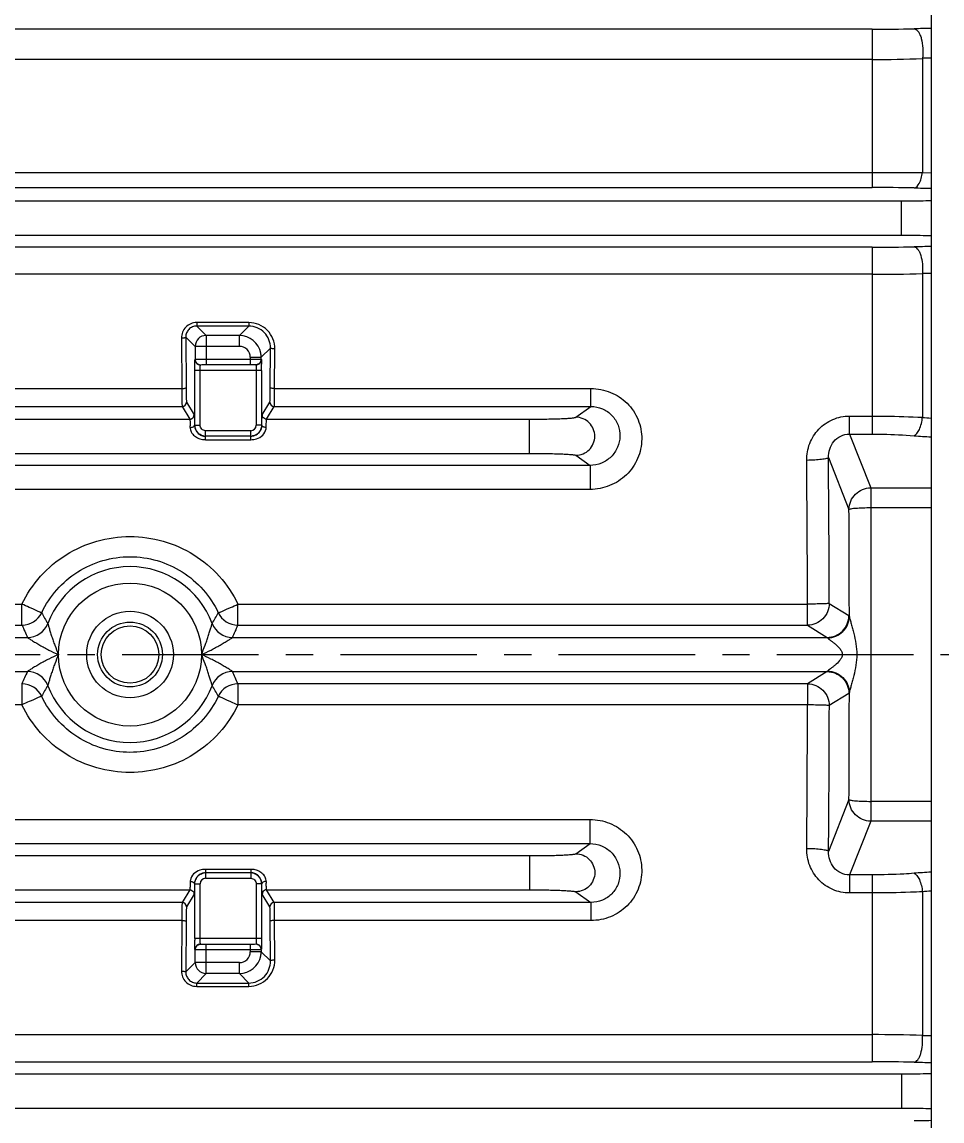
# Model space of a CAD drawing. Header units: millimetres. Extents: x -6 to 705, y -10 to 538.
# Drawn here: x 627.01 to 635.44, y 416.31 to 426.38 of the extents above; entities that cross this region are included whole.
import ezdxf

# ---------------------------------------------------------------- set-up
doc = ezdxf.new("R2010")
doc.units = ezdxf.units.MM
doc.linetypes.add('CENTER', pattern=[2, 1.25, -0.25, 0.25, -0.25])
doc.layers.add('02___PRT_ALL_AXES', color=7, linetype='Continuous')
doc.layers.add('\\M+5D6D0\\M+5D0C4\\M+5CFDF\\M+5B2E3', color=7, linetype='CENTER', lineweight=25)

msp = doc.modelspace()

# ---------------------------------------------------------------- linework, layer by layer
at = {"color": 0, "linetype": 'Continuous', "lineweight": -3}
for p, q in [((634.797, 426.313), (608.397, 426.313)), ((634.797, 426.313), (634.797, 424.862)), ((634.797, 426.036), (608.397, 426.036)), ((635.336, 426.047), (635.258, 426.046)), ((635.258, 426.046), (635.258, 425)), ((608.397, 424.999), (634.797, 424.999)), ((635.258, 425), (635.336, 424.998)), ((608.397, 424.862), (634.797, 424.862)), ((608.128, 424.739), (635.065, 424.739)), ((635.065, 424.426), (635.065, 424.739)), ((608.128, 424.426), (635.065, 424.426)), ((634.797, 424.316), (608.397, 424.316)), ((634.797, 424.316), (634.797, 422.603)), ((634.797, 424.067), (608.397, 424.067)), ((635.336, 424.075), (635.258, 424.074)), ((635.258, 424.074), (635.258, 422.758)), ((628.608, 423.625), (628.608, 423.593)), ((629.085, 423.625), (628.608, 423.625)), ((628.694, 423.507), (628.608, 423.593)), ((629.085, 423.593), (628.608, 423.593)), ((628.999, 423.507), (629.085, 423.593)), ((629.085, 423.625), (629.085, 423.593)), ((628.468, 423.484), (628.471, 423.021)), ((628.594, 423.407), (628.508, 423.492)), ((628.508, 423.492), (628.511, 423.028)), ((628.694, 423.507), (628.694, 423.241)), ((628.999, 423.507), (628.694, 423.507)), ((628.999, 423.407), (628.999, 423.507)), ((628.594, 423.407), (628.594, 423.289)), ((628.999, 423.407), (628.594, 423.407)), ((629.199, 423.307), (629.284, 423.392)), ((629.282, 423.028), (629.284, 423.392)), ((629.322, 423.021), (629.324, 423.384)), ((628.591, 423.246), (628.592, 423.285)), ((628.592, 423.286), (628.594, 423.289)), ((628.694, 423.291), (629.099, 423.291)), ((629.099, 423.307), (629.099, 423.241)), ((629.099, 423.307), (629.199, 423.307)), ((629.199, 423.289), (629.199, 423.307)), ((629.199, 423.289), (629.201, 423.286)), ((628.59, 423.186), (628.591, 423.246)), ((628.59, 422.684), (628.59, 423.186)), ((629.203, 423.186), (628.59, 423.186)), ((628.631, 423.241), (628.644, 423.239)), ((628.64, 422.684), (628.64, 423.186)), ((628.642, 423.236), (628.644, 423.239)), ((628.644, 423.239), (628.655, 423.24)), ((628.655, 423.24), (628.694, 423.241)), ((628.694, 423.241), (629.099, 423.241)), ((629.162, 423.241), (629.149, 423.239)), ((629.149, 423.239), (629.151, 423.236)), ((629.153, 423.186), (629.153, 422.684)), ((629.203, 423.186), (629.203, 422.684)), ((614.722, 423.021), (628.471, 423.021)), ((629.322, 423.021), (632.22, 423.021)), ((632.22, 422.856), (632.22, 423.021)), ((614.718, 422.856), (628.475, 422.856)), ((628.475, 422.856), (628.544, 422.74)), ((628.515, 422.896), (628.584, 422.78)), ((629.209, 422.78), (629.278, 422.896)), ((629.249, 422.74), (629.318, 422.856)), ((629.318, 422.856), (632.22, 422.856)), ((632.082, 422.758), (632.22, 422.856)), ((634.589, 422.603), (634.589, 422.769)), ((634.589, 422.769), (634.797, 422.769)), ((614.649, 422.74), (628.544, 422.74)), ((628.59, 422.684), (628.64, 422.684)), ((629.203, 422.684), (629.153, 422.684)), ((629.248, 422.738), (629.249, 422.74)), ((629.249, 422.74), (631.658, 422.74)), ((631.658, 422.427), (631.658, 422.74)), ((628.689, 422.552), (628.689, 422.584)), ((629.104, 422.584), (628.689, 422.584)), ((628.689, 422.552), (629.104, 422.552)), ((628.69, 422.584), (628.69, 422.634)), ((629.103, 422.634), (628.69, 422.634)), ((629.103, 422.584), (629.103, 422.634)), ((629.104, 422.552), (629.104, 422.584)), ((634.589, 422.603), (634.784, 422.111)), ((634.589, 422.603), (634.797, 422.603)), ((611.535, 422.427), (631.658, 422.427)), ((632.082, 422.409), (632.212, 422.317)), ((634.396, 422.388), (634.584, 421.914)), ((632.212, 422.317), (610.981, 422.317)), ((632.212, 422.317), (632.212, 422.096)), ((632.212, 422.096), (610.981, 422.096)), ((634.784, 422.111), (634.784, 419.058)), ((634.784, 422.111), (635.337, 422.111)), ((634.784, 421.93), (635.337, 421.93)), ((623.016, 421.046), (627.007, 421.046)), ((627.007, 420.853), (627.007, 421.046)), ((628.986, 420.853), (628.986, 421.046)), ((628.986, 421.046), (634.204, 421.046)), ((634.204, 420.853), (634.204, 421.046)), ((634.404, 421.053), (634.583, 420.941)), ((623.016, 420.853), (627.007, 420.853)), ((628.986, 420.853), (634.204, 420.853)), ((634.204, 420.853), (634.384, 420.741)), ((622.956, 420.741), (627.057, 420.741)), ((628.936, 420.741), (634.384, 420.741)), ((622.956, 420.428), (627.057, 420.428)), ((628.936, 420.428), (634.384, 420.428)), ((634.384, 420.428), (634.204, 420.316)), ((634.388, 420.432), (634.384, 420.428)), ((627.007, 420.316), (627.007, 420.123)), ((628.986, 420.316), (628.986, 420.123)), ((634.204, 420.316), (628.986, 420.316)), ((634.204, 420.316), (634.204, 420.123)), ((634.583, 420.228), (634.404, 420.116)), ((627.007, 420.123), (623.016, 420.123)), ((634.204, 420.123), (628.986, 420.123)), ((634.584, 419.255), (634.396, 418.78)), ((635.337, 419.239), (634.784, 419.239)), ((610.981, 419.073), (632.212, 419.073)), ((632.212, 418.852), (632.212, 419.073)), ((634.784, 419.058), (634.589, 418.566)), ((635.337, 419.058), (634.784, 419.058)), ((610.981, 418.852), (632.212, 418.852)), ((632.082, 418.759), (632.212, 418.852)), ((611.535, 418.742), (631.658, 418.742)), ((631.658, 418.742), (631.658, 418.429)), ((628.689, 418.616), (628.689, 418.584)), ((629.104, 418.616), (628.689, 418.616)), ((629.104, 418.584), (628.689, 418.584)), ((628.69, 418.584), (628.69, 418.534)), ((628.69, 418.534), (629.103, 418.534)), ((629.103, 418.584), (629.103, 418.534)), ((629.104, 418.616), (629.104, 418.584)), ((634.589, 418.566), (634.589, 418.4)), ((634.797, 418.566), (634.589, 418.566)), ((634.797, 418.566), (634.797, 416.853)), ((614.649, 418.429), (628.544, 418.429)), ((628.544, 418.429), (628.475, 418.313)), ((628.545, 418.43), (628.544, 418.429)), ((628.59, 417.982), (628.59, 418.484)), ((628.59, 418.484), (628.64, 418.484)), ((628.64, 417.982), (628.64, 418.484)), ((629.153, 418.484), (629.153, 417.982)), ((629.203, 418.484), (629.153, 418.484)), ((629.203, 418.484), (629.203, 417.982)), ((629.318, 418.313), (629.249, 418.429)), ((629.249, 418.429), (631.658, 418.429)), ((628.584, 418.389), (628.515, 418.273)), ((629.278, 418.273), (629.209, 418.389)), ((632.082, 418.411), (632.22, 418.313)), ((634.797, 418.4), (634.589, 418.4)), ((635.258, 418.411), (635.258, 417.094)), ((628.475, 418.313), (614.718, 418.313)), ((632.22, 418.313), (629.318, 418.313)), ((632.22, 418.313), (632.22, 418.147)), ((628.471, 418.147), (614.722, 418.147)), ((628.471, 418.147), (628.468, 417.684)), ((628.511, 418.14), (628.508, 417.676)), ((629.284, 417.777), (629.282, 418.14)), ((629.324, 417.785), (629.322, 418.147)), ((632.22, 418.147), (629.322, 418.147)), ((629.203, 417.982), (628.59, 417.982)), ((628.631, 417.928), (628.644, 417.93)), ((628.644, 417.93), (628.642, 417.932)), ((628.694, 417.662), (628.694, 417.928)), ((629.099, 417.928), (628.694, 417.928)), ((629.138, 417.929), (629.099, 417.928)), ((629.099, 417.928), (629.099, 417.862)), ((629.149, 417.93), (629.138, 417.929)), ((629.151, 417.932), (629.149, 417.93)), ((629.162, 417.928), (629.149, 417.93)), ((629.203, 417.923), (629.201, 417.884)), ((629.203, 417.982), (629.203, 417.923)), ((628.594, 417.88), (628.592, 417.882)), ((628.594, 417.762), (628.594, 417.88)), ((629.099, 417.878), (628.694, 417.878)), ((629.199, 417.862), (629.099, 417.862)), ((629.201, 417.882), (629.199, 417.88)), ((629.199, 417.88), (629.199, 417.862)), ((629.199, 417.862), (629.284, 417.777)), ((628.594, 417.762), (628.508, 417.676)), ((628.999, 417.762), (628.594, 417.762)), ((628.999, 417.662), (628.999, 417.762)), ((628.694, 417.662), (628.608, 417.575)), ((628.999, 417.662), (628.694, 417.662)), ((628.999, 417.662), (629.085, 417.575)), ((628.608, 417.544), (628.608, 417.575)), ((628.608, 417.575), (629.085, 417.575)), ((628.608, 417.544), (629.085, 417.544)), ((629.085, 417.544), (629.085, 417.575)), ((608.397, 417.102), (634.797, 417.102)), ((635.258, 417.094), (635.336, 417.093)), ((608.397, 416.853), (634.797, 416.853)), ((608.128, 416.743), (635.065, 416.743)), ((635.065, 416.743), (635.065, 416.429)), ((608.128, 416.429), (635.065, 416.429))]:
    msp.add_line(p, q, dxfattribs=at)
for radius in [0.655, 0.397, 0.297, 0.263]:
    msp.add_circle((627.997, 420.584), radius, dxfattribs=at)
for centre, radius, start, end in [((634.806, 445.96), 19.647, 269.9717, 271.0934), ((636.591, 353.447), 72.883, 90.98607, 91.10814), ((634.807, 436.342), 10.307, 269.9404, 272.507), ((634.798, 491.715), 66.716, 269.99862, 270.39499), ((634.799, 404.485), 20.377, 88.925, 90.0065), ((636.579, 496.883), 72.038, 268.88778, 269.01129), ((634.806, 444.803), 20.487, 269.9727, 271.0484), ((636.595, 348.108), 76.224, 90.94595, 91.06269), ((634.807, 437.733), 13.666, 269.9542, 271.8896), ((628.694, 423.407), 0.1, 90.0506, 179.9494), ((628.999, 423.307), 0.2, 10.9448, 89.9821), ((628.999, 423.307), 0.1, 359.9925, 90.0075), ((628.643, 423.286), 0.05, 180.0787, 269.9563), ((629.15, 423.286), 0.05, 270.0437, 359.9213), ((628.999, 423.307), 0.2, 0.0319, 10.9325), ((626.786, 423.2), 2.417, 0.743, 1.0374), ((626.018, 423.19), 3.185, 0.2263, 0.742), ((625.451, 423.187), 3.752, 359.9992, 0.244), ((628.475, 422.896), 0.04, 270.0437, 359.9213), ((629.318, 422.896), 0.04, 180.0787, 269.9563), ((636.582, 438.997), 16.294, 265.3394, 265.6134), ((625.867, 422.612), 2.682, 1.1171, 1.4515), ((628.69, 422.684), 0.1, 180.0381, 189.8402), ((628.69, 422.684), 0.0999, 189.8009, 232.1246), ((629.103, 422.684), 0.05, 269.9944, 359.986), ((629.1, 422.687), 0.105, 352.2841, 358.7362), ((629.152, 422.666), 0.0923, 350.609, 358.8011), ((628.689, 422.685), 0.101, 259.6203, 264.2457), ((628.69, 422.684), 0.1, 259.1311, 263.769), ((628.689, 422.728), 0.175, 264.0741, 269.9963), ((628.69, 422.684), 0.1, 263.7651, 269.9943), ((628.689, 422.684), 0.0999, 264.24, 269.9858), ((629.103, 422.685), 0.1, 270.039, 280.0252), ((629.104, 422.685), 0.1, 270.0232, 279.5198), ((629.103, 422.685), 0.101, 306.5772, 322.0693), ((636.587, 440.99), 18.455, 265.6313, 266.1123), ((436.983, 420.589), 197.222, 0.13292, 0.51554), ((431.543, 420.589), 202.861, 0.13107, 0.50833), ((393.783, 420.586), 240.805, 0.08229, 0.31605), ((627.997, 420.584), 0.805, 20.7584, 159.2416), ((627.007, 421.053), 0.2, 270.0352, 334.6012), ((628.722, 421.783), 1.738, 207.9936, 211.7014), ((627.271, 421.783), 1.738, 328.2987, 332.0066), ((628.986, 421.053), 0.2, 205.3988, 269.9648), ((629.12, 421.722), 2.284, 202.3578, 205.4322), ((627.057, 420.941), 0.2, 269.99, 339.1374), ((628.936, 420.941), 0.2, 200.8648, 270.0021), ((626.902, 421.709), 2.253, 334.5465, 337.6635), ((629.091, 419.459), 2.253, 154.5465, 157.6635), ((627.057, 420.228), 0.2, 20.8648, 90.0021), ((628.936, 420.228), 0.2, 89.9965, 159.1361), ((626.873, 419.447), 2.284, 22.3578, 25.4322), ((627.007, 420.116), 0.2, 25.3988, 89.9648), ((628.722, 419.386), 1.738, 148.2986, 152.0065), ((627.997, 420.584), 0.805, 200.7584, 339.2416), ((627.271, 419.386), 1.738, 27.9934, 31.7013), ((628.986, 420.116), 0.2, 90.0352, 154.6012), ((394.035, 420.582), 240.553, 359.68383, 359.91784), ((437.728, 420.576), 196.477, 359.48375, 359.86782), ((432.302, 420.576), 202.103, 359.49097, 359.86965), ((628.69, 418.484), 0.101, 126.5772, 142.0693), ((628.69, 418.484), 0.05, 89.9944, 179.986), ((628.689, 418.484), 0.1, 90.0232, 99.5198), ((628.69, 418.484), 0.1, 90.039, 100.0252), ((629.103, 418.484), 0.1, 83.7651, 89.9943), ((629.104, 418.441), 0.175, 84.0741, 89.9963), ((629.104, 418.484), 0.0999, 84.24, 89.9858), ((629.104, 418.484), 0.101, 79.6203, 84.2457), ((629.103, 418.484), 0.1, 79.1311, 83.769), ((629.103, 418.484), 0.0999, 9.8009, 52.1246), ((636.598, 400.025), 18.609, 93.8897, 94.3667), ((628.641, 418.503), 0.0923, 170.609, 178.8011), ((628.693, 418.482), 0.105, 172.2841, 178.7362), ((629.103, 418.484), 0.1, 0.0381, 9.8402), ((631.926, 418.557), 2.682, 181.1171, 181.4515), ((636.582, 402.171), 16.294, 94.3866, 94.6606), ((628.475, 418.273), 0.04, 0.0787, 89.9563), ((629.318, 418.273), 0.04, 90.0437, 179.9213), ((632.342, 417.982), 3.752, 179.9992, 180.244), ((628.643, 417.882), 0.05, 90.0437, 179.9213), ((629.15, 417.882), 0.05, 0.0787, 89.9563), ((628.999, 417.862), 0.1, 269.9924, 0.0076), ((628.999, 417.862), 0.2, 270.0199, 348.8136), ((628.999, 417.862), 0.2, 348.8269, 359.967), ((628.694, 417.762), 0.1, 180.0501, 269.9499), ((634.799, 402.921), 14.181, 88.1455, 90.0106), ((634.799, 395.531), 21.322, 88.9726, 90.0062), ((636.584, 492.452), 75.615, 268.93684, 269.05452), ((636.59, 343.691), 72.634, 90.98922, 91.11171)]:
    msp.add_arc(centre, radius, start, end, dxfattribs=at)
for points, knots in [([(635.181, 426.316), (635.196, 426.315), (635.218, 426.295), (635.236, 426.262), (635.253, 426.211), (635.264, 426.138), (635.262, 426.076), (635.258, 426.046)], [0, 0, 0, 0, 0.151059, 0.258944, 0.387447, 0.687443, 1, 1, 1, 1]), ([(635.181, 424.858), (635.202, 424.86), (635.23, 424.896), (635.248, 424.947), (635.255, 424.982), (635.258, 425)], [0, 0, 0, 0, 0.374718, 0.662276, 1, 1, 1, 1]), ([(635.065, 424.739), (635.09, 424.739), (635.18, 424.74), (635.271, 424.741), (635.337, 424.744)], [0, 0, 0, 0, 0.270923, 1, 1, 1, 1]), ([(635.065, 424.426), (635.09, 424.426), (635.18, 424.426), (635.271, 424.424), (635.337, 424.422)], [0, 0, 0, 0, 0.270925, 1, 1, 1, 1]), ([(635.181, 424.319), (635.194, 424.318), (635.214, 424.301), (635.231, 424.271), (635.248, 424.226), (635.259, 424.16), (635.26, 424.103), (635.258, 424.074)], [0, 0, 0, 0, 0.148428, 0.253687, 0.37952, 0.677807, 1, 1, 1, 1]), ([(628.608, 423.625), (628.589, 423.625), (628.552, 423.617), (628.506, 423.585), (628.475, 423.539), (628.468, 423.502), (628.468, 423.484)], [0, 0, 0, 0, 0.252737, 0.503691, 0.752476, 1, 1, 1, 1]), ([(628.608, 423.593), (628.594, 423.593), (628.568, 423.588), (628.534, 423.565), (628.513, 423.531), (628.508, 423.505), (628.508, 423.492)], [0, 0, 0, 0, 0.25536, 0.507335, 0.754979, 1, 1, 1, 1]), ([(629.324, 423.384), (629.324, 423.415), (629.312, 423.478), (629.26, 423.558), (629.18, 423.612), (629.117, 423.625), (629.085, 423.625)], [0, 0, 0, 0, 0.248133, 0.497063, 0.747795, 1, 1, 1, 1]), ([(629.284, 423.392), (629.284, 423.418), (629.274, 423.47), (629.231, 423.537), (629.165, 423.582), (629.112, 423.593), (629.085, 423.593)], [0, 0, 0, 0, 0.247058, 0.495484, 0.746653, 1, 1, 1, 1]), ([(628.468, 423.484), (628.473, 423.484), (628.483, 423.485), (628.495, 423.486), (628.503, 423.488), (628.508, 423.491), (628.508, 423.492)], [0, 0, 0, 0, 0.361017, 0.672415, 0.890891, 1, 1, 1, 1]), ([(629.324, 423.384), (629.319, 423.384), (629.31, 423.384), (629.297, 423.386), (629.289, 423.388), (629.284, 423.39), (629.284, 423.392)], [0, 0, 0, 0, 0.361915, 0.673915, 0.892334, 1, 1, 1, 1]), ([(628.594, 423.289), (628.595, 423.289), (628.598, 423.289), (628.603, 423.29), (628.613, 423.29), (628.625, 423.29), (628.64, 423.291), (628.663, 423.291), (628.681, 423.291), (628.694, 423.291)], [0, 0, 0, 0, 0.023892, 0.08373, 0.177511, 0.301861, 0.452144, 0.622889, 1, 1, 1, 1]), ([(628.594, 423.289), (628.594, 423.278), (628.601, 423.256), (628.621, 423.243), (628.631, 423.241)], [0, 0, 0, 0, 0.499665, 1, 1, 1, 1]), ([(629.099, 423.291), (629.112, 423.291), (629.13, 423.291), (629.153, 423.291), (629.168, 423.29), (629.18, 423.29), (629.19, 423.29), (629.195, 423.289), (629.198, 423.289), (629.199, 423.289)], [0, 0, 0, 0, 0.376107, 0.546739, 0.697153, 0.821743, 0.915853, 0.975951, 1, 1, 1, 1]), ([(629.199, 423.289), (629.199, 423.278), (629.192, 423.256), (629.172, 423.243), (629.162, 423.241)], [0, 0, 0, 0, 0.499665, 1, 1, 1, 1]), ([(629.201, 423.286), (629.201, 423.285), (629.201, 423.281), (629.202, 423.273), (629.202, 423.259), (629.202, 423.249), (629.203, 423.244)], [0, 0, 0, 0, 0.085476, 0.288264, 0.59846, 1, 1, 1, 1]), ([(628.64, 423.186), (628.64, 423.193), (628.64, 423.204), (628.64, 423.218), (628.641, 423.227), (628.641, 423.232), (628.642, 423.234), (628.642, 423.236), (628.642, 423.236)], [0, 0, 0, 0, 0.371578, 0.689919, 0.814384, 0.909444, 0.97182, 1, 1, 1, 1]), ([(629.099, 423.241), (629.105, 423.241), (629.117, 423.241), (629.131, 423.241), (629.14, 423.24), (629.144, 423.24), (629.147, 423.239), (629.149, 423.239), (629.149, 423.239)], [0, 0, 0, 0, 0.375509, 0.696048, 0.820483, 0.914561, 0.974921, 1, 1, 1, 1]), ([(629.151, 423.236), (629.151, 423.236), (629.151, 423.234), (629.152, 423.232), (629.152, 423.227), (629.153, 423.218), (629.153, 423.204), (629.153, 423.193), (629.153, 423.186)], [0, 0, 0, 0, 0.028055, 0.090192, 0.184991, 0.309271, 0.627624, 1, 1, 1, 1]), ([(628.471, 423.021), (628.476, 423.021), (628.485, 423.022), (628.498, 423.023), (628.505, 423.025), (628.511, 423.027), (628.511, 423.028)], [0, 0, 0, 0, 0.36503, 0.679115, 0.897368, 1, 1, 1, 1]), ([(628.471, 423.021), (628.471, 423), (628.471, 422.97), (628.472, 422.931), (628.472, 422.907), (628.473, 422.887), (628.473, 422.872), (628.474, 422.862), (628.474, 422.857), (628.475, 422.856)], [0, 0, 0, 0, 0.383623, 0.55271, 0.700075, 0.821486, 0.913501, 0.973527, 1, 1, 1, 1]), ([(628.511, 423.028), (628.511, 423.011), (628.511, 422.987), (628.512, 422.956), (628.512, 422.937), (628.513, 422.921), (628.513, 422.909), (628.514, 422.901), (628.514, 422.897), (628.515, 422.896)], [0, 0, 0, 0, 0.383501, 0.552538, 0.699862, 0.821249, 0.913268, 0.973346, 1, 1, 1, 1]), ([(629.278, 422.896), (629.279, 422.897), (629.279, 422.901), (629.28, 422.909), (629.28, 422.921), (629.281, 422.937), (629.281, 422.956), (629.282, 422.987), (629.282, 423.011), (629.282, 423.028)], [0, 0, 0, 0, 0.026654, 0.086732, 0.178751, 0.300138, 0.447462, 0.616499, 1, 1, 1, 1]), ([(629.322, 423.021), (629.317, 423.021), (629.308, 423.022), (629.295, 423.023), (629.288, 423.025), (629.282, 423.027), (629.282, 423.028)], [0, 0, 0, 0, 0.365035, 0.679122, 0.897372, 1, 1, 1, 1]), ([(629.318, 422.856), (629.319, 422.857), (629.319, 422.862), (629.32, 422.872), (629.32, 422.887), (629.321, 422.907), (629.321, 422.931), (629.322, 422.97), (629.322, 423), (629.322, 423.021)], [0, 0, 0, 0, 0.026473, 0.086499, 0.178514, 0.299925, 0.44729, 0.616377, 1, 1, 1, 1]), ([(632.22, 423.021), (632.281, 423.021), (632.404, 422.997), (632.559, 422.895), (632.663, 422.74), (632.698, 422.557), (632.659, 422.375), (632.553, 422.222), (632.396, 422.12), (632.273, 422.096), (632.212, 422.096)], [0, 0, 0, 0, 0.125469, 0.250516, 0.375053, 0.499373, 0.623918, 0.748927, 0.87433, 1, 1, 1, 1]), ([(632.22, 422.856), (632.256, 422.856), (632.328, 422.842), (632.417, 422.78), (632.475, 422.689), (632.493, 422.584), (632.47, 422.48), (632.41, 422.391), (632.319, 422.331), (632.248, 422.317), (632.212, 422.317)], [0, 0, 0, 0, 0.12672, 0.25251, 0.376754, 0.500066, 0.623544, 0.747959, 0.873496, 1, 1, 1, 1]), ([(628.564, 422.745), (628.57, 422.749), (628.581, 422.759), (628.584, 422.773), (628.584, 422.78)], [0, 0, 0, 0, 0.500137, 1, 1, 1, 1]), ([(628.584, 422.78), (628.585, 422.779), (628.585, 422.776), (628.586, 422.771), (628.586, 422.763), (628.587, 422.746), (628.588, 422.72), (628.588, 422.697), (628.588, 422.684)], [0, 0, 0, 0, 0.027461, 0.085366, 0.173177, 0.289529, 0.60072, 1, 1, 1, 1]), ([(629.205, 422.684), (629.205, 422.697), (629.205, 422.72), (629.206, 422.746), (629.207, 422.763), (629.207, 422.771), (629.208, 422.776), (629.208, 422.779), (629.209, 422.78)], [0, 0, 0, 0, 0.399217, 0.71039, 0.826762, 0.914602, 0.972526, 1, 1, 1, 1]), ([(629.229, 422.745), (629.223, 422.749), (629.213, 422.759), (629.209, 422.773), (629.209, 422.78)], [0, 0, 0, 0, 0.500137, 1, 1, 1, 1]), ([(631.658, 422.74), (631.71, 422.74), (631.786, 422.741), (631.884, 422.743), (631.946, 422.745), (631.998, 422.747), (632.034, 422.75), (632.057, 422.752), (632.068, 422.754), (632.076, 422.756), (632.081, 422.757), (632.082, 422.758)], [0, 0, 0, 0, 0.369442, 0.53739, 0.686053, 0.810353, 0.905941, 0.941959, 0.969693, 0.989021, 1, 1, 1, 1]), ([(632.082, 422.409), (632.104, 422.41), (632.15, 422.419), (632.208, 422.457), (632.246, 422.515), (632.26, 422.584), (632.246, 422.652), (632.208, 422.71), (632.15, 422.748), (632.104, 422.758), (632.082, 422.758)], [0, 0, 0, 0, 0.124857, 0.249877, 0.374897, 0.5, 0.625103, 0.750123, 0.875143, 1, 1, 1, 1]), ([(634.197, 422.363), (634.196, 422.415), (634.215, 422.52), (634.3, 422.655), (634.431, 422.747), (634.537, 422.769), (634.589, 422.769)], [0, 0, 0, 0, 0.249327, 0.498816, 0.749054, 1, 1, 1, 1]), ([(634.797, 422.769), (634.836, 422.769), (634.99, 422.768), (635.144, 422.763), (635.258, 422.758)], [0, 0, 0, 0, 0.256563, 1, 1, 1, 1]), ([(635.181, 422.589), (635.191, 422.593), (635.211, 422.611), (635.242, 422.666), (635.253, 422.719), (635.258, 422.758)], [0, 0, 0, 0, 0.167257, 0.396198, 1, 1, 1, 1]), ([(628.544, 422.74), (628.545, 422.74), (628.545, 422.738), (628.546, 422.732), (628.547, 422.721), (628.547, 422.702), (628.548, 422.688), (628.548, 422.679)], [0, 0, 0, 0, 0.028773, 0.086701, 0.288788, 0.597873, 1, 1, 1, 1]), ([(628.548, 422.664), (628.554, 422.664), (628.563, 422.665), (628.578, 422.669), (628.588, 422.678), (628.588, 422.684)], [0, 0, 0, 0, 0.319325, 0.606352, 1, 1, 1, 1]), ([(628.548, 422.664), (628.549, 422.65), (628.556, 422.62), (628.586, 422.585), (628.626, 422.562), (628.656, 422.555), (628.671, 422.553)], [0, 0, 0, 0, 0.235732, 0.489094, 0.744482, 1, 1, 1, 1]), ([(628.588, 422.684), (628.589, 422.679), (628.59, 422.658), (628.599, 422.637), (628.61, 422.624)], [0, 0, 0, 0, 0.224215, 1, 1, 1, 1]), ([(629.164, 422.605), (629.175, 422.613), (629.193, 422.634), (629.202, 422.66), (629.204, 422.673)], [0, 0, 0, 0, 0.520107, 1, 1, 1, 1]), ([(629.245, 422.664), (629.239, 422.664), (629.23, 422.665), (629.215, 422.669), (629.205, 422.678), (629.205, 422.684)], [0, 0, 0, 0, 0.319328, 0.606352, 1, 1, 1, 1]), ([(629.245, 422.664), (629.245, 422.68), (629.245, 422.702), (629.247, 422.727), (629.248, 422.735), (629.248, 422.738)], [0, 0, 0, 0, 0.661372, 0.876446, 1, 1, 1, 1]), ([(628.61, 422.624), (628.617, 422.614), (628.636, 422.597), (628.659, 422.588), (628.671, 422.586)], [0, 0, 0, 0, 0.50039, 1, 1, 1, 1]), ([(629.157, 422.56), (629.177, 422.567), (629.217, 422.589), (629.24, 422.63), (629.243, 422.651)], [0, 0, 0, 0, 0.509064, 1, 1, 1, 1]), ([(634.396, 422.388), (634.396, 422.414), (634.403, 422.467), (634.441, 422.539), (634.506, 422.591), (634.561, 422.603), (634.589, 422.603)], [0, 0, 0, 0, 0.24226, 0.488165, 0.741303, 1, 1, 1, 1]), ([(634.797, 422.603), (634.829, 422.603), (634.958, 422.602), (635.086, 422.596), (635.181, 422.589)], [0, 0, 0, 0, 0.256681, 1, 1, 1, 1]), ([(631.658, 422.427), (631.71, 422.427), (631.786, 422.426), (631.884, 422.424), (631.946, 422.422), (631.998, 422.42), (632.034, 422.417), (632.057, 422.415), (632.068, 422.413), (632.076, 422.412), (632.081, 422.41), (632.082, 422.409)], [0, 0, 0, 0, 0.369443, 0.537389, 0.686052, 0.810352, 0.905943, 0.941961, 0.969694, 0.989022, 1, 1, 1, 1]), ([(634.396, 422.388), (634.395, 422.386), (634.388, 422.382), (634.376, 422.378), (634.356, 422.374), (634.321, 422.369), (634.267, 422.365), (634.221, 422.363), (634.197, 422.363)], [0, 0, 0, 0, 0.037973, 0.10532, 0.202187, 0.326175, 0.638898, 1, 1, 1, 1]), ([(634.584, 421.914), (634.585, 421.94), (634.596, 421.991), (634.64, 422.056), (634.706, 422.1), (634.758, 422.111), (634.784, 422.111)], [0, 0, 0, 0, 0.248126, 0.497924, 0.748932, 1, 1, 1, 1]), ([(634.584, 421.914), (634.586, 421.915), (634.593, 421.917), (634.613, 421.923), (634.654, 421.926), (634.714, 421.929), (634.76, 421.93), (634.784, 421.93)], [0, 0, 0, 0, 0.03275, 0.098942, 0.320169, 0.634877, 1, 1, 1, 1]), ([(627.007, 421.046), (627.051, 421.138), (627.167, 421.311), (627.405, 421.51), (627.689, 421.636), (627.997, 421.679), (628.304, 421.636), (628.588, 421.51), (628.826, 421.311), (628.942, 421.138), (628.986, 421.046)], [0, 0, 0, 0, 0.124985, 0.249941, 0.374951, 0.500004, 0.625056, 0.750068, 0.875022, 1, 1, 1, 1]), ([(627.188, 420.967), (627.224, 421.043), (627.317, 421.186), (627.511, 421.351), (627.744, 421.456), (627.997, 421.492), (628.249, 421.456), (628.482, 421.351), (628.676, 421.186), (628.769, 421.043), (628.805, 420.967)], [0, 0, 0, 0, 0.124979, 0.249921, 0.374929, 0.500001, 0.625072, 0.750082, 0.875023, 1, 1, 1, 1]), ([(627.188, 420.967), (627.187, 420.967), (627.186, 420.968), (627.182, 420.968), (627.177, 420.97), (627.168, 420.974), (627.153, 420.98), (627.13, 420.99), (627.104, 421.002), (627.062, 421.021), (627.029, 421.036), (627.007, 421.046)], [0, 0, 0, 0, 0.008381, 0.025627, 0.051697, 0.086426, 0.180706, 0.304857, 0.454579, 0.624599, 1, 1, 1, 1]), ([(628.805, 420.967), (628.806, 420.968), (628.807, 420.968), (628.811, 420.969), (628.816, 420.97), (628.825, 420.974), (628.84, 420.98), (628.863, 420.99), (628.889, 421.002), (628.931, 421.02), (628.964, 421.034), (628.986, 421.046)], [0, 0, 0, 0, 0.007981, 0.025243, 0.051458, 0.086306, 0.18063, 0.304768, 0.454484, 0.62458, 1, 1, 1, 1]), ([(634.404, 421.053), (634.402, 421.052), (634.395, 421.051), (634.383, 421.05), (634.364, 421.049), (634.339, 421.048), (634.31, 421.047), (634.264, 421.047), (634.229, 421.046), (634.204, 421.046)], [0, 0, 0, 0, 0.031178, 0.095961, 0.192446, 0.317065, 0.465621, 0.633034, 1, 1, 1, 1]), ([(634.404, 421.053), (634.404, 421.027), (634.393, 420.974), (634.349, 420.908), (634.283, 420.864), (634.23, 420.853), (634.204, 420.853)], [0, 0, 0, 0, 0.250069, 0.500242, 0.750274, 1, 1, 1, 1]), ([(627.244, 420.87), (627.244, 420.868), (627.245, 420.864), (627.247, 420.855), (627.251, 420.842), (627.257, 420.821), (627.267, 420.791), (627.279, 420.751), (627.293, 420.71), (627.313, 420.654), (627.33, 420.612), (627.341, 420.584)], [0, 0, 0, 0, 0.015377, 0.046587, 0.090489, 0.143721, 0.268323, 0.406631, 0.551694, 0.700011, 1, 1, 1, 1]), ([(628.652, 420.584), (628.663, 420.612), (628.68, 420.654), (628.7, 420.71), (628.714, 420.751), (628.726, 420.791), (628.736, 420.821), (628.742, 420.842), (628.746, 420.855), (628.748, 420.864), (628.749, 420.868), (628.749, 420.87)], [0, 0, 0, 0, 0.299966, 0.448263, 0.593308, 0.731608, 0.856241, 0.90949, 0.953428, 0.984644, 1, 1, 1, 1]), ([(634.384, 420.741), (634.41, 420.741), (634.462, 420.751), (634.528, 420.796), (634.573, 420.862), (634.583, 420.915), (634.583, 420.941)], [0, 0, 0, 0, 0.249726, 0.499758, 0.749931, 1, 1, 1, 1]), ([(634.388, 420.737), (634.414, 420.737), (634.466, 420.748), (634.532, 420.791), (634.576, 420.855), (634.587, 420.906), (634.588, 420.932)], [0, 0, 0, 0, 0.252211, 0.503863, 0.753266, 1, 1, 1, 1]), ([(634.583, 420.941), (634.584, 420.94), (634.586, 420.937), (634.587, 420.934), (634.588, 420.932)], [0, 0, 0, 0, 0.369383, 1, 1, 1, 1]), ([(634.588, 420.932), (634.589, 420.922), (634.595, 420.899), (634.606, 420.863), (634.617, 420.822), (634.633, 420.761), (634.65, 420.682), (634.658, 420.584), (634.65, 420.486), (634.633, 420.407), (634.617, 420.347), (634.606, 420.305), (634.595, 420.269), (634.589, 420.247), (634.588, 420.237)], [0, 0, 0, 0, 0.042056, 0.097552, 0.159436, 0.224775, 0.360812, 0.500013, 0.639231, 0.775286, 0.840617, 0.9025, 0.958009, 1, 1, 1, 1]), ([(627.057, 420.741), (627.058, 420.74), (627.062, 420.737), (627.07, 420.731), (627.082, 420.723), (627.097, 420.714), (627.114, 420.703), (627.139, 420.689), (627.171, 420.67), (627.212, 420.647), (627.268, 420.618), (627.312, 420.597), (627.341, 420.584)], [0, 0, 0, 0, 0.014118, 0.046643, 0.092757, 0.147923, 0.209163, 0.274465, 0.412621, 0.55649, 0.703243, 1, 1, 1, 1]), ([(628.652, 420.584), (628.681, 420.597), (628.725, 420.618), (628.781, 420.647), (628.822, 420.67), (628.854, 420.689), (628.879, 420.703), (628.896, 420.714), (628.911, 420.723), (628.923, 420.731), (628.931, 420.737), (628.935, 420.74), (628.936, 420.741)], [0, 0, 0, 0, 0.296737, 0.443474, 0.587327, 0.725473, 0.790766, 0.85207, 0.907258, 0.953407, 0.985909, 1, 1, 1, 1]), ([(634.384, 420.741), (634.384, 420.741), (634.386, 420.74), (634.387, 420.738), (634.388, 420.737)], [0, 0, 0, 0, 0.20465, 1, 1, 1, 1]), ([(634.388, 420.737), (634.391, 420.733), (634.4, 420.726), (634.416, 420.713), (634.436, 420.698), (634.465, 420.675), (634.494, 420.649), (634.517, 420.616), (634.526, 420.584), (634.518, 420.553), (634.493, 420.52), (634.465, 420.493), (634.436, 420.47), (634.416, 420.455), (634.4, 420.443), (634.391, 420.436), (634.388, 420.432)], [0, 0, 0, 0, 0.033055, 0.083807, 0.144195, 0.209939, 0.35068, 0.424633, 0.500142, 0.575213, 0.649579, 0.790185, 0.855997, 0.916317, 0.967027, 1, 1, 1, 1]), ([(627.341, 420.584), (627.312, 420.571), (627.268, 420.551), (627.212, 420.521), (627.171, 420.499), (627.139, 420.48), (627.114, 420.465), (627.097, 420.455), (627.082, 420.445), (627.07, 420.438), (627.062, 420.432), (627.058, 420.429), (627.057, 420.428)], [0, 0, 0, 0, 0.296743, 0.443486, 0.587343, 0.725485, 0.790772, 0.852043, 0.907236, 0.953421, 0.985919, 1, 1, 1, 1]), ([(627.341, 420.584), (627.33, 420.557), (627.313, 420.515), (627.293, 420.458), (627.279, 420.417), (627.267, 420.378), (627.257, 420.348), (627.251, 420.326), (627.247, 420.314), (627.245, 420.305), (627.244, 420.301), (627.244, 420.299)], [0, 0, 0, 0, 0.29997, 0.448275, 0.593324, 0.731619, 0.856225, 0.909466, 0.953404, 0.98463, 1, 1, 1, 1]), ([(628.749, 420.299), (628.749, 420.301), (628.748, 420.305), (628.746, 420.314), (628.742, 420.326), (628.736, 420.348), (628.726, 420.378), (628.714, 420.417), (628.7, 420.458), (628.68, 420.515), (628.663, 420.557), (628.652, 420.584)], [0, 0, 0, 0, 0.015505, 0.046798, 0.090758, 0.14415, 0.268785, 0.407035, 0.552006, 0.70022, 1, 1, 1, 1]), ([(628.936, 420.428), (628.935, 420.429), (628.931, 420.432), (628.923, 420.438), (628.911, 420.446), (628.896, 420.455), (628.879, 420.465), (628.854, 420.48), (628.822, 420.499), (628.781, 420.521), (628.724, 420.551), (628.681, 420.571), (628.652, 420.584)], [0, 0, 0, 0, 0.014243, 0.046759, 0.092942, 0.148429, 0.209681, 0.274979, 0.413061, 0.556828, 0.703471, 1, 1, 1, 1]), ([(634.384, 420.428), (634.41, 420.428), (634.462, 420.417), (634.528, 420.373), (634.573, 420.306), (634.583, 420.254), (634.583, 420.228)], [0, 0, 0, 0, 0.249726, 0.499758, 0.749931, 1, 1, 1, 1]), ([(634.388, 420.432), (634.414, 420.431), (634.466, 420.421), (634.532, 420.377), (634.576, 420.313), (634.587, 420.262), (634.588, 420.237)], [0, 0, 0, 0, 0.252211, 0.503863, 0.753266, 1, 1, 1, 1]), ([(634.204, 420.316), (634.23, 420.316), (634.283, 420.305), (634.349, 420.261), (634.393, 420.194), (634.404, 420.142), (634.404, 420.116)], [0, 0, 0, 0, 0.249726, 0.499758, 0.749931, 1, 1, 1, 1]), ([(634.588, 420.237), (634.587, 420.235), (634.586, 420.232), (634.584, 420.229), (634.583, 420.228)], [0, 0, 0, 0, 0.630701, 1, 1, 1, 1]), ([(627.188, 420.201), (627.187, 420.201), (627.186, 420.201), (627.182, 420.2), (627.178, 420.198), (627.168, 420.195), (627.153, 420.188), (627.13, 420.179), (627.104, 420.167), (627.062, 420.148), (627.029, 420.134), (627.007, 420.123)], [0, 0, 0, 0, 0.007981, 0.025245, 0.051461, 0.086309, 0.180633, 0.304771, 0.454486, 0.624581, 1, 1, 1, 1]), ([(628.805, 420.201), (628.769, 420.126), (628.676, 419.983), (628.482, 419.818), (628.249, 419.712), (627.996, 419.676), (627.744, 419.712), (627.511, 419.818), (627.317, 419.983), (627.224, 420.126), (627.188, 420.201)], [0, 0, 0, 0, 0.124986, 0.24993, 0.374939, 0.500008, 0.625078, 0.750088, 0.875027, 1, 1, 1, 1]), ([(628.805, 420.201), (628.806, 420.202), (628.808, 420.201), (628.811, 420.2), (628.816, 420.198), (628.825, 420.195), (628.84, 420.188), (628.863, 420.179), (628.889, 420.167), (628.931, 420.148), (628.964, 420.133), (628.986, 420.123)], [0, 0, 0, 0, 0.008376, 0.025621, 0.051689, 0.086417, 0.180697, 0.304849, 0.454573, 0.624595, 1, 1, 1, 1]), ([(628.986, 420.123), (628.942, 420.03), (628.826, 419.858), (628.588, 419.658), (628.304, 419.532), (627.996, 419.49), (627.689, 419.532), (627.405, 419.658), (627.167, 419.858), (627.051, 420.03), (627.007, 420.123)], [0, 0, 0, 0, 0.124985, 0.249946, 0.374955, 0.500007, 0.625059, 0.750069, 0.875025, 1, 1, 1, 1]), ([(634.404, 420.116), (634.402, 420.116), (634.395, 420.117), (634.383, 420.119), (634.364, 420.12), (634.339, 420.121), (634.31, 420.121), (634.264, 420.122), (634.229, 420.123), (634.204, 420.123)], [0, 0, 0, 0, 0.030761, 0.095837, 0.192441, 0.31709, 0.465653, 0.633067, 1, 1, 1, 1]), ([(634.584, 419.255), (634.586, 419.253), (634.593, 419.251), (634.605, 419.248), (634.625, 419.246), (634.649, 419.244), (634.678, 419.242), (634.724, 419.24), (634.76, 419.239), (634.784, 419.239)], [0, 0, 0, 0, 0.033706, 0.099378, 0.196047, 0.320409, 0.468397, 0.635015, 1, 1, 1, 1]), ([(634.784, 419.058), (634.758, 419.058), (634.706, 419.069), (634.64, 419.112), (634.596, 419.177), (634.585, 419.229), (634.584, 419.255)], [0, 0, 0, 0, 0.251068, 0.502076, 0.751874, 1, 1, 1, 1]), ([(632.212, 419.073), (632.273, 419.073), (632.396, 419.049), (632.553, 418.947), (632.659, 418.794), (632.698, 418.612), (632.663, 418.429), (632.559, 418.274), (632.404, 418.171), (632.281, 418.147), (632.22, 418.147)], [0, 0, 0, 0, 0.125665, 0.251065, 0.376068, 0.50061, 0.624929, 0.74947, 0.874521, 1, 1, 1, 1]), ([(632.212, 418.852), (632.248, 418.852), (632.319, 418.838), (632.41, 418.778), (632.47, 418.689), (632.493, 418.585), (632.475, 418.479), (632.417, 418.388), (632.328, 418.327), (632.256, 418.313), (632.22, 418.313)], [0, 0, 0, 0, 0.126499, 0.252031, 0.376441, 0.499916, 0.623227, 0.747474, 0.873269, 1, 1, 1, 1]), ([(631.658, 418.742), (631.71, 418.742), (631.786, 418.742), (631.884, 418.744), (631.946, 418.746), (631.998, 418.749), (632.034, 418.752), (632.057, 418.754), (632.068, 418.755), (632.076, 418.757), (632.081, 418.758), (632.082, 418.759)], [0, 0, 0, 0, 0.369443, 0.537389, 0.686052, 0.810352, 0.905943, 0.941961, 0.969694, 0.989022, 1, 1, 1, 1]), ([(632.082, 418.759), (632.104, 418.759), (632.15, 418.75), (632.208, 418.711), (632.246, 418.653), (632.26, 418.585), (632.246, 418.517), (632.208, 418.459), (632.15, 418.42), (632.104, 418.411), (632.082, 418.411)], [0, 0, 0, 0, 0.124857, 0.249877, 0.374897, 0.5, 0.625103, 0.750123, 0.875143, 1, 1, 1, 1]), ([(634.589, 418.4), (634.537, 418.4), (634.431, 418.421), (634.3, 418.513), (634.215, 418.649), (634.196, 418.754), (634.197, 418.805)], [0, 0, 0, 0, 0.250939, 0.501174, 0.750666, 1, 1, 1, 1]), ([(634.396, 418.78), (634.395, 418.783), (634.388, 418.786), (634.376, 418.79), (634.356, 418.794), (634.321, 418.799), (634.267, 418.804), (634.221, 418.805), (634.197, 418.805)], [0, 0, 0, 0, 0.037973, 0.105319, 0.202186, 0.326174, 0.638897, 1, 1, 1, 1]), ([(634.589, 418.566), (634.561, 418.565), (634.506, 418.578), (634.441, 418.63), (634.403, 418.702), (634.396, 418.754), (634.396, 418.78)], [0, 0, 0, 0, 0.258689, 0.511825, 0.757734, 1, 1, 1, 1]), ([(628.637, 418.608), (628.616, 418.601), (628.576, 418.58), (628.553, 418.539), (628.55, 418.518)], [0, 0, 0, 0, 0.509064, 1, 1, 1, 1]), ([(628.629, 418.564), (628.618, 418.556), (628.6, 418.535), (628.591, 418.509), (628.589, 418.496)], [0, 0, 0, 0, 0.520107, 1, 1, 1, 1]), ([(629.245, 418.505), (629.244, 418.519), (629.237, 418.548), (629.207, 418.583), (629.167, 418.607), (629.137, 418.614), (629.122, 418.615)], [0, 0, 0, 0, 0.235732, 0.489094, 0.744482, 1, 1, 1, 1]), ([(629.183, 418.545), (629.176, 418.555), (629.157, 418.572), (629.134, 418.58), (629.122, 418.583)], [0, 0, 0, 0, 0.50039, 1, 1, 1, 1]), ([(629.205, 418.484), (629.204, 418.489), (629.203, 418.511), (629.194, 418.532), (629.183, 418.545)], [0, 0, 0, 0, 0.224215, 1, 1, 1, 1]), ([(635.181, 418.58), (635.15, 418.577), (635.022, 418.569), (634.894, 418.566), (634.797, 418.566)], [0, 0, 0, 0, 0.240748, 1, 1, 1, 1]), ([(635.181, 418.58), (635.191, 418.576), (635.211, 418.558), (635.242, 418.502), (635.253, 418.449), (635.258, 418.411)], [0, 0, 0, 0, 0.167265, 0.396211, 1, 1, 1, 1]), ([(628.548, 418.505), (628.548, 418.488), (628.548, 418.467), (628.546, 418.442), (628.545, 418.433), (628.545, 418.43)], [0, 0, 0, 0, 0.661372, 0.876446, 1, 1, 1, 1]), ([(628.548, 418.505), (628.554, 418.505), (628.563, 418.504), (628.578, 418.499), (628.588, 418.491), (628.588, 418.484)], [0, 0, 0, 0, 0.319328, 0.606352, 1, 1, 1, 1]), ([(628.588, 418.484), (628.588, 418.472), (628.588, 418.449), (628.587, 418.422), (628.586, 418.406), (628.586, 418.398), (628.585, 418.392), (628.585, 418.389), (628.584, 418.389)], [0, 0, 0, 0, 0.399217, 0.71039, 0.826762, 0.914602, 0.972526, 1, 1, 1, 1]), ([(629.245, 418.505), (629.239, 418.505), (629.23, 418.504), (629.215, 418.499), (629.205, 418.491), (629.205, 418.484)], [0, 0, 0, 0, 0.319325, 0.606352, 1, 1, 1, 1]), ([(629.209, 418.389), (629.208, 418.389), (629.208, 418.392), (629.207, 418.398), (629.207, 418.406), (629.206, 418.422), (629.205, 418.449), (629.205, 418.472), (629.205, 418.484)], [0, 0, 0, 0, 0.027461, 0.085366, 0.173177, 0.289529, 0.60072, 1, 1, 1, 1]), ([(629.249, 418.429), (629.248, 418.429), (629.248, 418.431), (629.247, 418.437), (629.246, 418.448), (629.246, 418.467), (629.245, 418.481), (629.245, 418.489)], [0, 0, 0, 0, 0.028773, 0.086701, 0.288788, 0.597873, 1, 1, 1, 1]), ([(631.658, 418.429), (631.71, 418.429), (631.786, 418.428), (631.884, 418.426), (631.946, 418.424), (631.998, 418.421), (632.034, 418.419), (632.057, 418.416), (632.068, 418.415), (632.076, 418.413), (632.081, 418.412), (632.082, 418.411)], [0, 0, 0, 0, 0.369442, 0.53739, 0.686053, 0.810353, 0.905941, 0.941959, 0.969693, 0.989021, 1, 1, 1, 1]), ([(628.564, 418.423), (628.57, 418.42), (628.581, 418.41), (628.584, 418.395), (628.584, 418.389)], [0, 0, 0, 0, 0.500137, 1, 1, 1, 1]), ([(629.229, 418.423), (629.223, 418.42), (629.213, 418.41), (629.209, 418.395), (629.209, 418.389)], [0, 0, 0, 0, 0.500137, 1, 1, 1, 1]), ([(635.258, 418.411), (635.221, 418.409), (635.067, 418.402), (634.913, 418.4), (634.797, 418.4)], [0, 0, 0, 0, 0.240866, 1, 1, 1, 1]), ([(628.475, 418.313), (628.474, 418.311), (628.474, 418.306), (628.473, 418.297), (628.473, 418.282), (628.472, 418.262), (628.472, 418.238), (628.471, 418.199), (628.471, 418.169), (628.471, 418.147)], [0, 0, 0, 0, 0.026473, 0.086499, 0.178514, 0.299925, 0.44729, 0.616377, 1, 1, 1, 1]), ([(628.515, 418.273), (628.514, 418.272), (628.514, 418.268), (628.513, 418.26), (628.513, 418.248), (628.512, 418.232), (628.512, 418.213), (628.511, 418.182), (628.511, 418.157), (628.511, 418.14)], [0, 0, 0, 0, 0.026654, 0.086732, 0.178751, 0.300138, 0.447462, 0.616499, 1, 1, 1, 1]), ([(629.282, 418.14), (629.282, 418.157), (629.282, 418.182), (629.281, 418.213), (629.281, 418.232), (629.28, 418.248), (629.28, 418.26), (629.279, 418.268), (629.279, 418.272), (629.278, 418.273)], [0, 0, 0, 0, 0.383501, 0.552538, 0.699862, 0.821249, 0.913268, 0.973346, 1, 1, 1, 1]), ([(629.322, 418.147), (629.322, 418.169), (629.322, 418.199), (629.321, 418.238), (629.321, 418.262), (629.32, 418.282), (629.32, 418.297), (629.319, 418.306), (629.319, 418.311), (629.318, 418.313)], [0, 0, 0, 0, 0.383623, 0.55271, 0.700075, 0.821486, 0.913501, 0.973527, 1, 1, 1, 1]), ([(628.471, 418.147), (628.476, 418.147), (628.485, 418.147), (628.498, 418.146), (628.505, 418.144), (628.511, 418.142), (628.511, 418.14)], [0, 0, 0, 0, 0.365035, 0.679122, 0.897372, 1, 1, 1, 1]), ([(629.322, 418.147), (629.317, 418.147), (629.308, 418.147), (629.295, 418.146), (629.288, 418.144), (629.282, 418.142), (629.282, 418.14)], [0, 0, 0, 0, 0.36503, 0.679115, 0.897368, 1, 1, 1, 1]), ([(628.592, 417.882), (628.592, 417.883), (628.592, 417.885), (628.591, 417.89), (628.591, 417.898), (628.591, 417.913), (628.59, 417.936), (628.59, 417.955), (628.59, 417.966)], [0, 0, 0, 0, 0.026601, 0.086674, 0.178727, 0.300186, 0.616613, 1, 1, 1, 1]), ([(628.594, 417.88), (628.594, 417.891), (628.601, 417.913), (628.621, 417.925), (628.631, 417.928)], [0, 0, 0, 0, 0.499665, 1, 1, 1, 1]), ([(628.642, 417.932), (628.642, 417.933), (628.642, 417.934), (628.641, 417.937), (628.641, 417.942), (628.64, 417.951), (628.64, 417.964), (628.64, 417.976), (628.64, 417.982)], [0, 0, 0, 0, 0.028055, 0.090192, 0.184991, 0.309271, 0.627624, 1, 1, 1, 1]), ([(628.694, 417.928), (628.688, 417.928), (628.676, 417.928), (628.662, 417.928), (628.653, 417.929), (628.649, 417.929), (628.646, 417.929), (628.644, 417.929), (628.644, 417.93)], [0, 0, 0, 0, 0.375502, 0.696036, 0.820471, 0.914557, 0.974924, 1, 1, 1, 1]), ([(629.153, 417.982), (629.153, 417.976), (629.153, 417.964), (629.153, 417.951), (629.152, 417.942), (629.152, 417.937), (629.151, 417.934), (629.151, 417.933), (629.151, 417.932)], [0, 0, 0, 0, 0.371578, 0.689919, 0.814384, 0.909444, 0.97182, 1, 1, 1, 1]), ([(629.199, 417.88), (629.199, 417.891), (629.192, 417.913), (629.172, 417.925), (629.162, 417.928)], [0, 0, 0, 0, 0.499665, 1, 1, 1, 1]), ([(628.694, 417.878), (628.681, 417.878), (628.663, 417.878), (628.64, 417.878), (628.625, 417.878), (628.613, 417.879), (628.603, 417.879), (628.598, 417.88), (628.595, 417.879), (628.594, 417.88)], [0, 0, 0, 0, 0.3761, 0.54673, 0.697142, 0.821732, 0.915847, 0.97595, 1, 1, 1, 1]), ([(629.199, 417.88), (629.198, 417.879), (629.195, 417.88), (629.19, 417.879), (629.18, 417.879), (629.168, 417.878), (629.153, 417.878), (629.13, 417.878), (629.112, 417.878), (629.099, 417.878)], [0, 0, 0, 0, 0.023893, 0.083733, 0.177518, 0.301871, 0.452159, 0.622903, 1, 1, 1, 1]), ([(629.085, 417.544), (629.117, 417.544), (629.181, 417.557), (629.26, 417.611), (629.312, 417.691), (629.324, 417.754), (629.324, 417.785)], [0, 0, 0, 0, 0.252637, 0.503679, 0.752501, 1, 1, 1, 1]), ([(629.085, 417.575), (629.112, 417.575), (629.165, 417.586), (629.231, 417.632), (629.275, 417.699), (629.284, 417.751), (629.284, 417.777)], [0, 0, 0, 0, 0.253801, 0.505281, 0.753581, 1, 1, 1, 1]), ([(629.324, 417.785), (629.319, 417.785), (629.31, 417.784), (629.297, 417.783), (629.289, 417.781), (629.284, 417.778), (629.284, 417.777)], [0, 0, 0, 0, 0.361919, 0.673917, 0.892334, 1, 1, 1, 1]), ([(628.468, 417.684), (628.468, 417.666), (628.475, 417.63), (628.506, 417.583), (628.552, 417.552), (628.589, 417.544), (628.608, 417.544)], [0, 0, 0, 0, 0.247635, 0.496496, 0.747441, 1, 1, 1, 1]), ([(628.468, 417.684), (628.473, 417.684), (628.483, 417.684), (628.495, 417.682), (628.503, 417.68), (628.508, 417.678), (628.508, 417.676)], [0, 0, 0, 0, 0.361016, 0.672414, 0.890891, 1, 1, 1, 1]), ([(628.508, 417.676), (628.508, 417.663), (628.513, 417.637), (628.534, 417.604), (628.568, 417.581), (628.594, 417.575), (628.608, 417.575)], [0, 0, 0, 0, 0.24514, 0.492868, 0.744833, 1, 1, 1, 1]), ([(635.181, 416.849), (635.194, 416.851), (635.214, 416.868), (635.231, 416.897), (635.248, 416.942), (635.259, 417.009), (635.26, 417.065), (635.258, 417.094)], [0, 0, 0, 0, 0.148423, 0.25368, 0.379512, 0.677802, 1, 1, 1, 1]), ([(635.065, 416.743), (635.09, 416.743), (635.18, 416.743), (635.271, 416.745), (635.337, 416.747)], [0, 0, 0, 0, 0.270925, 1, 1, 1, 1]), ([(635.065, 416.429), (635.09, 416.429), (635.18, 416.429), (635.271, 416.427), (635.337, 416.425)], [0, 0, 0, 0, 0.270923, 1, 1, 1, 1])]:
    msp.add_open_spline(points, degree=3, knots=knots, dxfattribs=at)
for points in [[(628.544, 422.74), (628.551, 422.74), (628.558, 422.742), (628.564, 422.745)], [(628.654, 422.649), (628.645, 422.658), (628.64, 422.672), (628.64, 422.684)], [(629.203, 422.684), (629.203, 422.663), (629.195, 422.64), (629.182, 422.623)], [(629.249, 422.74), (629.242, 422.74), (629.235, 422.742), (629.229, 422.745)], [(628.671, 422.586), (628.656, 422.589), (628.641, 422.596), (628.629, 422.605)], [(628.69, 422.634), (628.677, 422.634), (628.663, 422.64), (628.654, 422.649)], [(629.104, 422.552), (629.122, 422.552), (629.14, 422.555), (629.157, 422.56)], [(629.12, 422.586), (629.136, 422.588), (629.152, 422.595), (629.164, 422.605)], [(629.163, 422.604), (629.15, 422.595), (629.135, 422.589), (629.12, 422.586)], [(628.59, 418.484), (628.59, 418.506), (628.598, 418.529), (628.611, 418.546)], [(628.673, 418.583), (628.657, 418.58), (628.641, 418.574), (628.629, 418.564)], [(628.63, 418.565), (628.643, 418.574), (628.658, 418.58), (628.673, 418.583)], [(628.689, 418.616), (628.671, 418.616), (628.653, 418.614), (628.637, 418.608)], [(629.103, 418.534), (629.116, 418.534), (629.13, 418.529), (629.139, 418.519)], [(629.122, 418.583), (629.137, 418.58), (629.152, 418.573), (629.164, 418.563)], [(628.544, 418.429), (628.551, 418.429), (628.558, 418.427), (628.564, 418.423)], [(629.139, 418.519), (629.148, 418.51), (629.153, 418.497), (629.153, 418.484)], [(629.249, 418.429), (629.242, 418.429), (629.235, 418.427), (629.229, 418.423)]]:
    msp.add_open_spline(points, degree=3, dxfattribs=at)
at = {"layer": '02___PRT_ALL_AXES', "color": 0, "linetype": 'Continuous', "lineweight": -3}
msp.add_line((635.337, 438.084), (635.337, 405.643), dxfattribs=at)
at = {"layer": '\\M+5D6D0\\M+5D0C4\\M+5CFDF\\M+5B2E3', "color": 1}
msp.add_line((579.924, 420.584), (658.65, 420.584), dxfattribs=at)

doc.saveas('drawing.dxf')
